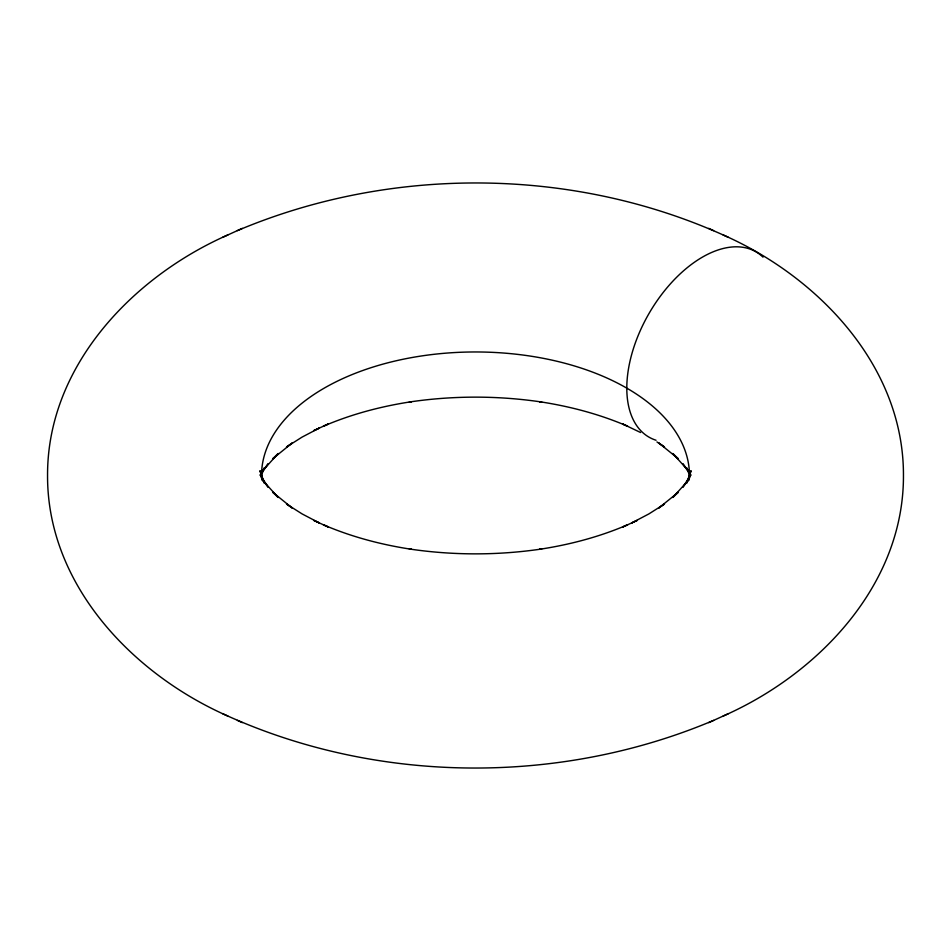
<?xml version="1.0" encoding="UTF-8"?>
<svg xmlns="http://www.w3.org/2000/svg" width="951" height="951" viewBox="0 0 951 951"><rect width="100%" height="100%" fill="white"/><g stroke="black" fill="none" stroke-linecap="round" stroke-linejoin="round"><path stroke-width="1.43" d="M689.63 473.967L688.786 480.267L690.129 472.302M688.726 478.603L691.044 470.674L686.527 483.263L690.902 474.715L682.854 487.185L687.882 480.766L672.809 497.504L678.348 492.214L658.805 507.989L664.511 504.006L648.962 513.873L631.868 522.86L637.111 520.459L622.786 526.985L627.719 524.726C599.594 536.863 569.756 544.697 539.514 549.309L541.761 548.977C497.908 555.491 453.092 555.491 409.239 548.965L411.486 549.298C381.244 544.697 351.406 536.851 323.281 524.726L328.214 526.985L313.901 520.459L319.132 522.848L302.038 513.873L286.489 504.006L292.195 507.989L272.664 492.202L278.191 497.504L263.118 480.766L268.158 487.185L260.099 474.715L264.473 483.263L259.968 470.674L262.274 478.603M261.941 474.002L264.473 467.737L260.812 475.084M263.855 469.996L268.158 463.815L263.118 470.234L278.191 453.496L272.664 458.798L292.195 443.011L286.489 446.994L302.038 437.127L319.132 428.152L313.901 430.541L328.214 424.015L323.281 426.274C351.406 414.149 381.244 406.303 411.486 401.702L409.239 402.035C453.092 395.509 497.908 395.509 541.761 402.035L539.514 401.702C569.756 406.303 599.594 414.149 627.719 426.274L622.786 424.015L640.594 432.515M227.931 234.909C132.748 276.789 47.158 366.111 47.55 475.5C47.158 584.889 132.748 674.211 227.931 716.091M723.069 716.091C818.264 674.223 903.854 584.901 903.45 475.5C903.842 366.111 818.252 276.789 723.069 234.909M237.37 230.629C392.062 165.224 575.593 166.829 728.311 237.298M222.689 713.702C375.407 784.171 558.95 785.776 713.642 720.382M222.689 237.298L242.303 228.371M708.697 722.641L728.311 713.702M708.697 228.371L713.63 230.629M237.37 720.371L242.303 722.629M656.939 441.953L664.511 446.994L658.805 443.011L678.336 458.798L672.809 453.496L687.882 470.234L682.842 463.815L687.145 469.996M690.188 475.084L686.527 467.737L689.059 474.002M260.871 472.302L262.214 480.267L261.37 473.967M656.047 440.254A106.987 61.767 -60 0 1 649.438 312.76A106.987 61.767 -60 0 1 763.011 257.15M261.584 478.436A213.975 123.535 0 0 1 475.5 351.965A213.975 123.535 0 0 1 689.416 478.436"/></g></svg>
